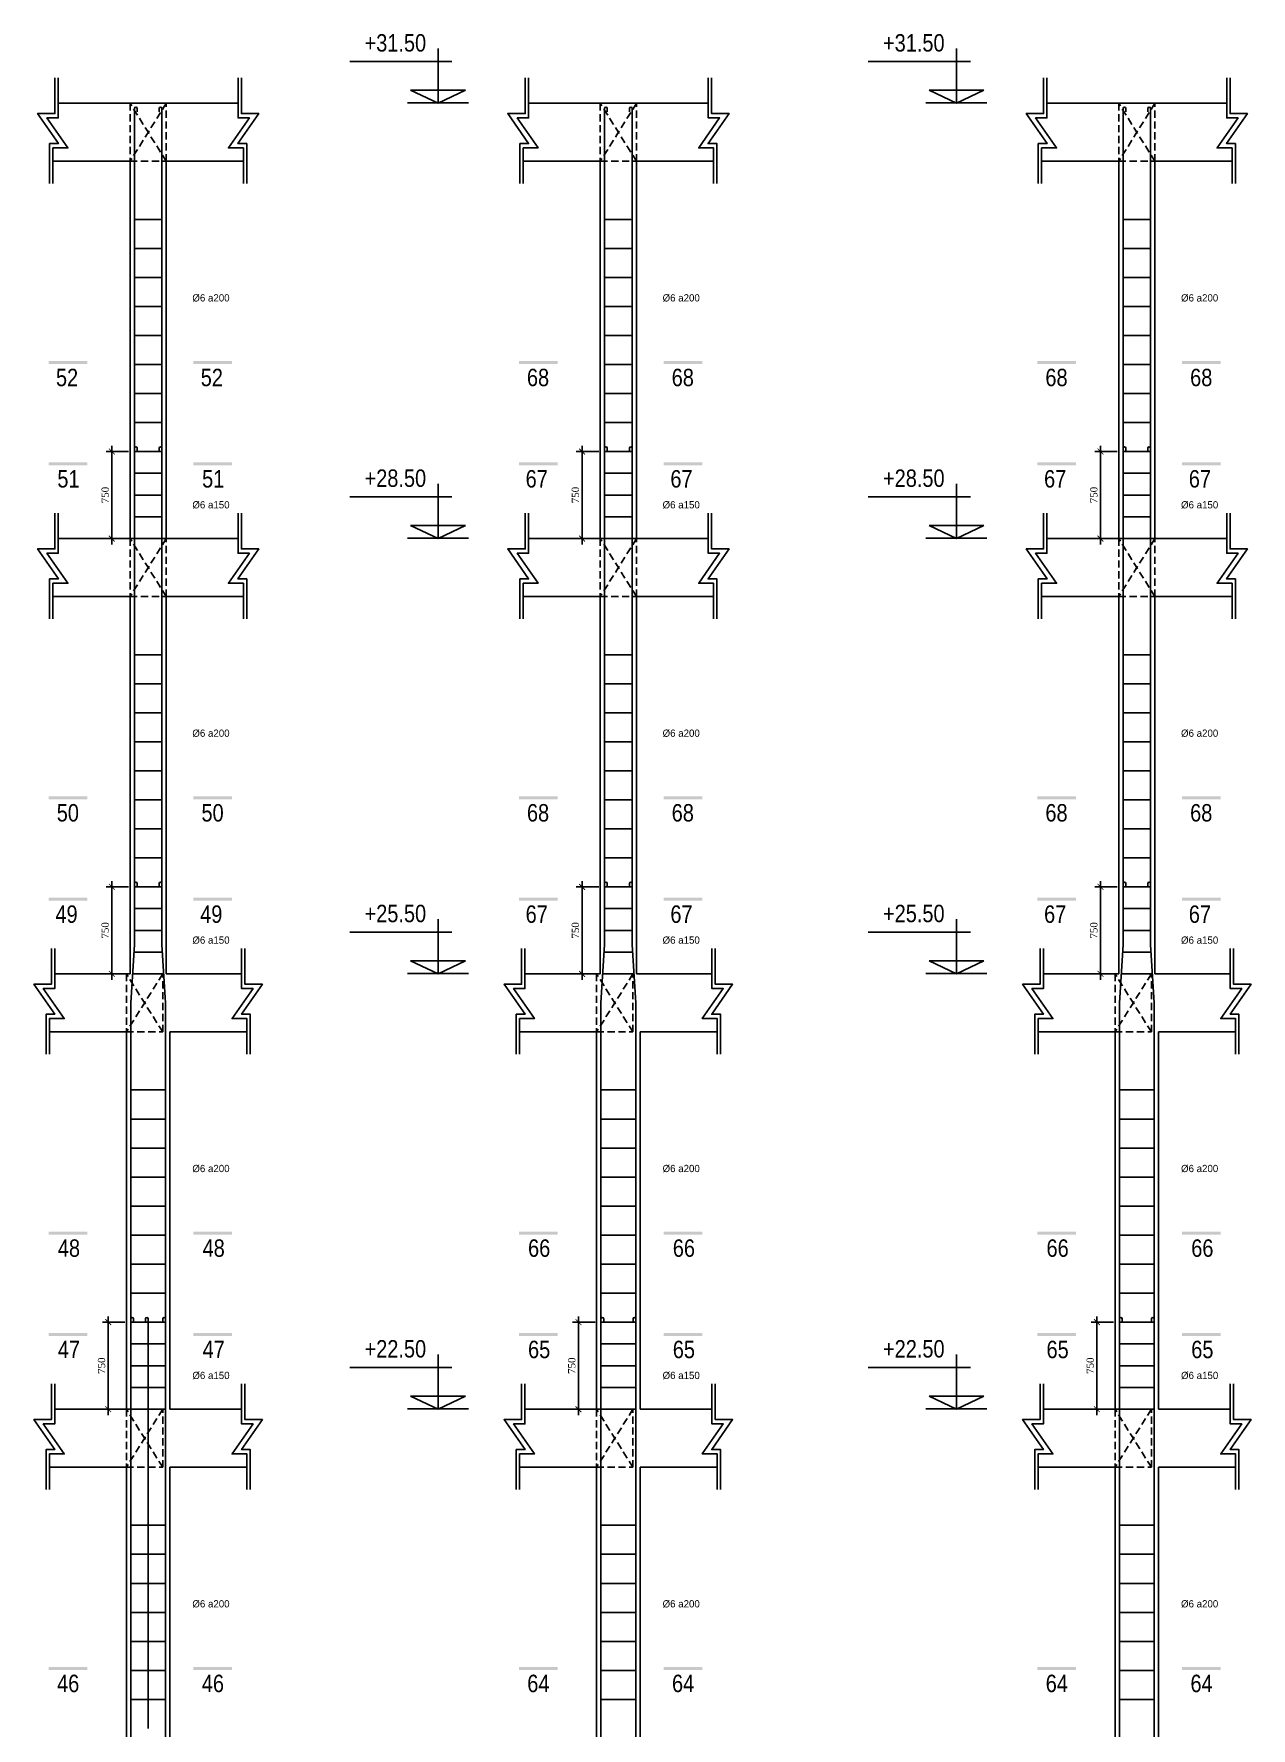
# Model space of a CAD drawing. Extents: x 394 to 12570, y -4198 to 1567.
# Drawn here: x 5427 to 5847, y 984 to 1567 of the extents above; entities that cross this region are included whole.
import ezdxf

# ---------------------------------------------------------------- set-up
doc = ezdxf.new("R2010")
doc.units = 0
doc.header["$MEASUREMENT"] = 0
doc.linetypes.add('CENTER2', pattern=[1.125, 0.75, -0.125, 0.125, -0.125])
doc.linetypes.add('HIDDEN', pattern=[0.375, 0.25, -0.125])
doc.layers.get('0').update_dxf_attribs({"linetype": 'CONTINUOUS'})
doc.layers.get('DEFPOINTS').update_dxf_attribs({"linetype": 'CONTINUOUS'})
for name, color, linetype in [('DAI', 3, 'CONTINUOUS'), ('DUT', 9, 'CENTER2'), ('TEXT', 7, 'CONTINUOUS'), ('THEP', 6, 'CONTINUOUS'), ('TUONG', 7, 'CONTINUOUS')]:
    doc.layers.add(name, color=color, linetype=linetype)
doc.styles.add('DIM-NEW', font='')
doc.styles.add('style1', font='')
doc.styles.add('T2', font='')
doc.styles.get('DIM-NEW').set_extended_font_data('VNI-Helve-Condense')
doc.styles.get('style1').set_extended_font_data('VNI-Goudy')
doc.styles.get('T2').set_extended_font_data('VNI-Times')
doc.dimstyles.new('TL25', dxfattribs={"dimtxt": 2.5, "dimasz": 2, "dimexe": 2, "dimexo": 2, "dimgap": 1, "dimtad": 1, "dimdec": 0, "dimlfac": 25, "dimzin": 0, "dimdsep": 46, "dimtxsty": 'T2', "dimblk": 'ARCHTICK', "dimcen": 2.5, "dimdle": 2, "dimclrd": 1, "dimclre": 1, "dimclrt": 2, "dimadec": 0, "dimazin": 0, "dimtfac": 1, "dimtdec": 0, "dimtix": 1, "dimtofl": 0, "dimtmove": 0, "dimatfit": 0, "dimldrblk": 'ARCHTICK', "dimfxl": 1, "dimtolj": 1, "dimtzin": 0, "dimlwd": -1, "dimlwe": -1, "dimarcsym": 0})

# ---------------------------------------------------------------- blocks, each defined once
blk = doc.blocks.new('_ARCHTICK')
at = {"color": 0, "linetype": 'ByBlock', "const_width": 0.15}
blk.add_lwpolyline([(-0.5, -0.5), (0.5, 0.5)], dxfattribs=at)
blk = doc.blocks.new('*D48')
at = {"layer": 'DEFPOINTS', "color": 0, "transparency": 16777216}
for p in [(5452.73, 1123.54), (5460.49, 1123.54), (5458.99, 1093.54)]:
    blk.add_point(p, dxfattribs=at)
at = {"layer": 'TUONG', "color": 1, "transparency": 16777216}
for p, q in [((5458.49, 1123.54), (5450.73, 1123.54)), ((5452.73, 1091.54), (5452.73, 1125.54)), ((5456.99, 1093.54), (5450.73, 1093.54))]:
    blk.add_line(p, q, dxfattribs=at)
at = {"layer": 'TUONG', "color": 1, "transparency": 16777216, "xscale": 2, "yscale": 2, "zscale": 2}
for p, rotation in [((5452.73, 1123.54), 90), ((5452.73, 1093.54), 270)]:
    blk.add_blockref('_ARCHTICK', p, dxfattribs=dict(at, rotation=rotation))
at = {"layer": 'TUONG', "color": 2, "transparency": 16777216, "insert": (5450.43, 1108.54), "char_height": 2.5, "attachment_point": 5, "rotation": 90, "style": 'T2'}
blk.add_mtext('\\A1;750', dxfattribs=at)
blk = doc.blocks.new('*D47')
at = {"layer": 'DEFPOINTS', "color": 0, "transparency": 16777216}
for p in [(5453.98, 1273.54), (5461.74, 1273.54), (5460.24, 1243.54)]:
    blk.add_point(p, dxfattribs=at)
at = {"layer": 'TUONG', "color": 1, "transparency": 16777216}
for p, q in [((5459.74, 1273.54), (5451.98, 1273.54)), ((5453.98, 1241.54), (5453.98, 1275.54)), ((5458.24, 1243.54), (5451.98, 1243.54))]:
    blk.add_line(p, q, dxfattribs=at)
at = {"layer": 'TUONG', "color": 1, "transparency": 16777216, "xscale": 2, "yscale": 2, "zscale": 2}
for p, rotation in [((5453.98, 1273.54), 90), ((5453.98, 1243.54), 270)]:
    blk.add_blockref('_ARCHTICK', p, dxfattribs=dict(at, rotation=rotation))
at = {"layer": 'TUONG', "color": 2, "transparency": 16777216, "insert": (5451.68, 1258.54), "char_height": 2.5, "attachment_point": 5, "rotation": 90, "style": 'T2'}
blk.add_mtext('\\A1;750', dxfattribs=at)
blk = doc.blocks.new('*D46')
at = {"layer": 'DEFPOINTS', "color": 0, "transparency": 16777216}
for p in [(5453.98, 1423.54), (5461.74, 1423.54), (5460.24, 1393.54)]:
    blk.add_point(p, dxfattribs=at)
at = {"layer": 'TUONG', "color": 1, "transparency": 16777216}
for p, q in [((5453.98, 1391.54), (5453.98, 1425.54)), ((5459.74, 1423.54), (5451.98, 1423.54)), ((5458.24, 1393.54), (5451.98, 1393.54))]:
    blk.add_line(p, q, dxfattribs=at)
at = {"layer": 'TUONG', "color": 1, "transparency": 16777216, "xscale": 2, "yscale": 2, "zscale": 2}
for p, rotation in [((5453.98, 1423.54), 90), ((5453.98, 1393.54), 270)]:
    blk.add_blockref('_ARCHTICK', p, dxfattribs=dict(at, rotation=rotation))
at = {"layer": 'TUONG', "color": 2, "transparency": 16777216, "insert": (5451.68, 1408.54), "char_height": 2.5, "attachment_point": 5, "rotation": 90, "style": 'T2'}
blk.add_mtext('\\A1;750', dxfattribs=at)
blk = doc.blocks.new('*D65')
at = {"layer": 'DEFPOINTS', "color": 0, "transparency": 16777216}
for p in [(5616, 1423.54), (5623.76, 1423.54), (5622.26, 1393.54)]:
    blk.add_point(p, dxfattribs=at)
at = {"layer": 'TUONG', "color": 1, "transparency": 16777216}
for p, q in [((5616, 1391.54), (5616, 1425.54)), ((5621.76, 1423.54), (5614, 1423.54)), ((5620.26, 1393.54), (5614, 1393.54))]:
    blk.add_line(p, q, dxfattribs=at)
at = {"layer": 'TUONG', "color": 1, "transparency": 16777216, "xscale": 2, "yscale": 2, "zscale": 2}
for p, rotation in [((5616, 1423.54), 90), ((5616, 1393.54), 270)]:
    blk.add_blockref('_ARCHTICK', p, dxfattribs=dict(at, rotation=rotation))
at = {"layer": 'TUONG', "color": 2, "transparency": 16777216, "insert": (5613.7, 1408.54), "char_height": 2.5, "attachment_point": 5, "rotation": 90, "style": 'T2'}
blk.add_mtext('\\A1;750', dxfattribs=at)
blk = doc.blocks.new('*D64')
at = {"layer": 'DEFPOINTS', "color": 0, "transparency": 16777216}
for p in [(5616, 1273.54), (5623.76, 1273.54), (5622.26, 1243.54)]:
    blk.add_point(p, dxfattribs=at)
at = {"layer": 'TUONG', "color": 1, "transparency": 16777216}
for p, q in [((5621.76, 1273.54), (5614, 1273.54)), ((5616, 1241.54), (5616, 1275.54)), ((5620.26, 1243.54), (5614, 1243.54))]:
    blk.add_line(p, q, dxfattribs=at)
at = {"layer": 'TUONG', "color": 1, "transparency": 16777216, "xscale": 2, "yscale": 2, "zscale": 2}
for p, rotation in [((5616, 1273.54), 90), ((5616, 1243.54), 270)]:
    blk.add_blockref('_ARCHTICK', p, dxfattribs=dict(at, rotation=rotation))
at = {"layer": 'TUONG', "color": 2, "transparency": 16777216, "insert": (5613.7, 1258.54), "char_height": 2.5, "attachment_point": 5, "rotation": 90, "style": 'T2'}
blk.add_mtext('\\A1;750', dxfattribs=at)
blk = doc.blocks.new('*D63')
at = {"layer": 'DEFPOINTS', "color": 0, "transparency": 16777216}
for p in [(5614.75, 1123.54), (5622.51, 1123.54), (5621.01, 1093.54)]:
    blk.add_point(p, dxfattribs=at)
at = {"layer": 'TUONG', "color": 1, "transparency": 16777216}
for p, q in [((5620.51, 1123.54), (5612.75, 1123.54)), ((5614.75, 1091.54), (5614.75, 1125.54)), ((5619.01, 1093.54), (5612.75, 1093.54))]:
    blk.add_line(p, q, dxfattribs=at)
at = {"layer": 'TUONG', "color": 1, "transparency": 16777216, "xscale": 2, "yscale": 2, "zscale": 2}
for p, rotation in [((5614.75, 1123.54), 90), ((5614.75, 1093.54), 270)]:
    blk.add_blockref('_ARCHTICK', p, dxfattribs=dict(at, rotation=rotation))
at = {"layer": 'TUONG', "color": 2, "transparency": 16777216, "insert": (5612.45, 1108.54), "char_height": 2.5, "attachment_point": 5, "rotation": 90, "style": 'T2'}
blk.add_mtext('\\A1;750', dxfattribs=at)
blk = doc.blocks.new('*D68')
at = {"layer": 'DEFPOINTS', "color": 0, "transparency": 16777216}
for p in [(5793.39, 1123.54), (5801.15, 1123.54), (5799.65, 1093.54)]:
    blk.add_point(p, dxfattribs=at)
at = {"layer": 'TUONG', "color": 1, "transparency": 16777216}
for p, q in [((5799.15, 1123.54), (5791.39, 1123.54)), ((5793.39, 1091.54), (5793.39, 1125.54)), ((5797.65, 1093.54), (5791.39, 1093.54))]:
    blk.add_line(p, q, dxfattribs=at)
at = {"layer": 'TUONG', "color": 1, "transparency": 16777216, "xscale": 2, "yscale": 2, "zscale": 2}
for p, rotation in [((5793.39, 1123.54), 90), ((5793.39, 1093.54), 270)]:
    blk.add_blockref('_ARCHTICK', p, dxfattribs=dict(at, rotation=rotation))
at = {"layer": 'TUONG', "color": 2, "transparency": 16777216, "insert": (5791.09, 1108.54), "char_height": 2.5, "attachment_point": 5, "rotation": 90, "style": 'T2'}
blk.add_mtext('\\A1;750', dxfattribs=at)
blk = doc.blocks.new('*D67')
at = {"layer": 'DEFPOINTS', "color": 0, "transparency": 16777216}
for p in [(5794.64, 1273.54), (5802.4, 1273.54), (5800.9, 1243.54)]:
    blk.add_point(p, dxfattribs=at)
at = {"layer": 'TUONG', "color": 1, "transparency": 16777216}
for p, q in [((5800.4, 1273.54), (5792.64, 1273.54)), ((5794.64, 1241.54), (5794.64, 1275.54)), ((5798.9, 1243.54), (5792.64, 1243.54))]:
    blk.add_line(p, q, dxfattribs=at)
at = {"layer": 'TUONG', "color": 1, "transparency": 16777216, "xscale": 2, "yscale": 2, "zscale": 2}
for p, rotation in [((5794.64, 1273.54), 90), ((5794.64, 1243.54), 270)]:
    blk.add_blockref('_ARCHTICK', p, dxfattribs=dict(at, rotation=rotation))
at = {"layer": 'TUONG', "color": 2, "transparency": 16777216, "insert": (5792.34, 1258.54), "char_height": 2.5, "attachment_point": 5, "rotation": 90, "style": 'T2'}
blk.add_mtext('\\A1;750', dxfattribs=at)
blk = doc.blocks.new('*D66')
at = {"layer": 'DEFPOINTS', "color": 0, "transparency": 16777216}
for p in [(5794.64, 1423.54), (5802.4, 1423.54), (5800.9, 1393.54)]:
    blk.add_point(p, dxfattribs=at)
at = {"layer": 'TUONG', "color": 1, "transparency": 16777216}
for p, q in [((5794.64, 1391.54), (5794.64, 1425.54)), ((5800.4, 1423.54), (5792.64, 1423.54)), ((5798.9, 1393.54), (5792.64, 1393.54))]:
    blk.add_line(p, q, dxfattribs=at)
at = {"layer": 'TUONG', "color": 1, "transparency": 16777216, "xscale": 2, "yscale": 2, "zscale": 2}
for p, rotation in [((5794.64, 1423.54), 90), ((5794.64, 1393.54), 270)]:
    blk.add_blockref('_ARCHTICK', p, dxfattribs=dict(at, rotation=rotation))
at = {"layer": 'TUONG', "color": 2, "transparency": 16777216, "insert": (5792.34, 1408.54), "char_height": 2.5, "attachment_point": 5, "rotation": 90, "style": 'T2'}
blk.add_mtext('\\A1;750', dxfattribs=at)

msp = doc.modelspace()

# ---------------------------------------------------------------- linework, layer by layer
at = {"layer": 'DAI'}
for p, q in [((5471.241, 1503.542), (5461.741, 1503.542)), ((5633.259, 1503.542), (5623.759, 1503.542)), ((5811.898, 1503.542), (5802.398, 1503.542)), ((5471.241, 1493.542), (5461.741, 1493.542)), ((5633.259, 1493.542), (5623.759, 1493.542)), ((5811.898, 1493.542), (5802.398, 1493.542)), ((5471.241, 1483.542), (5461.741, 1483.542)), ((5633.259, 1483.542), (5623.759, 1483.542)), ((5811.898, 1483.542), (5802.398, 1483.542)), ((5471.241, 1473.542), (5461.741, 1473.542)), ((5633.259, 1473.542), (5623.759, 1473.542)), ((5811.898, 1473.542), (5802.398, 1473.542)), ((5471.241, 1463.542), (5461.741, 1463.542)), ((5633.259, 1463.542), (5623.759, 1463.542)), ((5811.898, 1463.542), (5802.398, 1463.542)), ((5471.241, 1453.542), (5461.741, 1453.542)), ((5633.259, 1453.542), (5623.759, 1453.542)), ((5811.898, 1453.542), (5802.398, 1453.542)), ((5471.241, 1443.542), (5461.741, 1443.542)), ((5633.259, 1443.542), (5623.759, 1443.542)), ((5811.898, 1443.542), (5802.398, 1443.542)), ((5471.241, 1433.542), (5461.741, 1433.542)), ((5633.259, 1433.542), (5623.759, 1433.542)), ((5811.898, 1433.542), (5802.398, 1433.542)), ((5471.241, 1423.542), (5461.741, 1423.542)), ((5633.259, 1423.542), (5623.759, 1423.542)), ((5811.898, 1423.542), (5802.398, 1423.542)), ((5471.241, 1416.042), (5461.741, 1416.042)), ((5633.259, 1416.042), (5623.759, 1416.042)), ((5811.898, 1416.042), (5802.398, 1416.042)), ((5471.241, 1408.542), (5461.741, 1408.542)), ((5633.259, 1408.542), (5623.759, 1408.542)), ((5811.898, 1408.542), (5802.398, 1408.542)), ((5471.241, 1401.042), (5461.741, 1401.042)), ((5633.259, 1401.042), (5623.759, 1401.042)), ((5811.898, 1401.042), (5802.398, 1401.042)), ((5471.241, 1393.542), (5461.741, 1393.542)), ((5633.259, 1393.542), (5623.759, 1393.542)), ((5811.898, 1393.542), (5802.398, 1393.542)), ((5471.241, 1353.542), (5461.741, 1353.542)), ((5633.259, 1353.542), (5623.759, 1353.542)), ((5811.898, 1353.542), (5802.398, 1353.542)), ((5471.241, 1343.542), (5461.741, 1343.542)), ((5633.259, 1343.542), (5623.759, 1343.542)), ((5811.898, 1343.542), (5802.398, 1343.542)), ((5471.241, 1333.542), (5461.741, 1333.542)), ((5633.259, 1333.542), (5623.759, 1333.542)), ((5811.898, 1333.542), (5802.398, 1333.542)), ((5471.241, 1323.542), (5461.741, 1323.542)), ((5633.259, 1323.542), (5623.759, 1323.542)), ((5811.898, 1323.542), (5802.398, 1323.542)), ((5471.241, 1313.542), (5461.741, 1313.542)), ((5633.259, 1313.542), (5623.759, 1313.542)), ((5811.898, 1313.542), (5802.398, 1313.542)), ((5471.241, 1303.542), (5461.741, 1303.542)), ((5633.259, 1303.542), (5623.759, 1303.542)), ((5811.898, 1303.542), (5802.398, 1303.542)), ((5471.241, 1293.542), (5461.741, 1293.542)), ((5633.259, 1293.542), (5623.759, 1293.542)), ((5811.898, 1293.542), (5802.398, 1293.542)), ((5471.241, 1283.542), (5461.741, 1283.542)), ((5633.259, 1283.542), (5623.759, 1283.542)), ((5811.898, 1283.542), (5802.398, 1283.542)), ((5471.241, 1273.542), (5461.741, 1273.542)), ((5633.259, 1273.542), (5623.759, 1273.542)), ((5811.898, 1273.542), (5802.398, 1273.542)), ((5471.241, 1266.042), (5461.741, 1266.042)), ((5633.259, 1266.042), (5623.759, 1266.042)), ((5811.898, 1266.042), (5802.398, 1266.042)), ((5471.241, 1258.542), (5461.741, 1258.542)), ((5633.259, 1258.542), (5623.759, 1258.542)), ((5811.898, 1258.542), (5802.398, 1258.542)), ((5471.397, 1251.042), (5461.585, 1251.042)), ((5633.416, 1251.042), (5623.603, 1251.042)), ((5812.054, 1251.042), (5802.242, 1251.042)), ((5471.866, 1243.542), (5461.116, 1243.542)), ((5633.884, 1243.542), (5623.134, 1243.542)), ((5812.523, 1243.542), (5801.773, 1243.542)), ((5472.491, 1203.542), (5460.491, 1203.542)), ((5634.509, 1203.542), (5622.509, 1203.542)), ((5813.148, 1203.542), (5801.148, 1203.542)), ((5472.491, 1193.542), (5460.491, 1193.542)), ((5634.509, 1193.542), (5622.509, 1193.542)), ((5813.148, 1193.542), (5801.148, 1193.542)), ((5472.491, 1183.542), (5460.491, 1183.542)), ((5634.509, 1183.542), (5622.509, 1183.542)), ((5813.148, 1183.542), (5801.148, 1183.542)), ((5472.491, 1173.542), (5460.491, 1173.542)), ((5634.509, 1173.542), (5622.509, 1173.542)), ((5813.148, 1173.542), (5801.148, 1173.542)), ((5472.491, 1163.542), (5460.491, 1163.542)), ((5634.509, 1163.542), (5622.509, 1163.542)), ((5813.148, 1163.542), (5801.148, 1163.542)), ((5472.491, 1153.542), (5460.491, 1153.542)), ((5634.509, 1153.542), (5622.509, 1153.542)), ((5813.148, 1153.542), (5801.148, 1153.542)), ((5472.491, 1143.542), (5460.491, 1143.542)), ((5634.509, 1143.542), (5622.509, 1143.542)), ((5813.148, 1143.542), (5801.148, 1143.542)), ((5472.491, 1133.542), (5460.491, 1133.542)), ((5634.509, 1133.542), (5622.509, 1133.542)), ((5813.148, 1133.542), (5801.148, 1133.542)), ((5472.491, 1123.542), (5460.491, 1123.542)), ((5634.509, 1123.542), (5622.509, 1123.542)), ((5813.148, 1123.542), (5801.148, 1123.542)), ((5472.491, 1116.042), (5460.491, 1116.042)), ((5634.509, 1116.042), (5622.509, 1116.042)), ((5813.148, 1116.042), (5801.148, 1116.042)), ((5472.491, 1108.542), (5460.491, 1108.542)), ((5634.509, 1108.542), (5622.509, 1108.542)), ((5813.148, 1108.542), (5801.148, 1108.542)), ((5472.491, 1101.042), (5460.491, 1101.042)), ((5634.509, 1101.042), (5622.509, 1101.042)), ((5813.148, 1101.042), (5801.148, 1101.042)), ((5472.491, 1093.542), (5460.491, 1093.542)), ((5634.509, 1093.542), (5622.509, 1093.542)), ((5813.148, 1093.542), (5801.148, 1093.542)), ((5472.491, 1053.542), (5460.491, 1053.542)), ((5634.509, 1053.542), (5622.509, 1053.542)), ((5813.148, 1053.542), (5801.148, 1053.542)), ((5472.491, 1043.542), (5460.491, 1043.542)), ((5634.509, 1043.542), (5622.509, 1043.542)), ((5813.148, 1043.542), (5801.148, 1043.542)), ((5472.491, 1033.542), (5460.491, 1033.542)), ((5634.509, 1033.542), (5622.509, 1033.542)), ((5813.148, 1033.542), (5801.148, 1033.542)), ((5472.491, 1023.542), (5460.491, 1023.542)), ((5634.509, 1023.542), (5622.509, 1023.542)), ((5813.148, 1023.542), (5801.148, 1023.542)), ((5472.491, 1013.542), (5460.491, 1013.542)), ((5634.509, 1013.542), (5622.509, 1013.542)), ((5813.148, 1013.542), (5801.148, 1013.542)), ((5472.491, 1003.542), (5460.491, 1003.542)), ((5634.509, 1003.542), (5622.509, 1003.542)), ((5813.148, 1003.542), (5801.148, 1003.542)), ((5472.491, 993.542), (5460.491, 993.542)), ((5634.509, 993.542), (5622.509, 993.542)), ((5813.148, 993.542), (5801.148, 993.542))]:
    msp.add_line(p, q, dxfattribs=at)
at = {"layer": 'DUT', "linetype": 'HIDDEN', "ltscale": 10}
for p, q in [((5472.741, 1543.542), (5460.241, 1523.542)), ((5472.741, 1523.542), (5460.241, 1543.542)), ((5634.759, 1523.542), (5622.259, 1543.542)), ((5634.759, 1543.542), (5622.259, 1523.542)), ((5813.398, 1543.542), (5800.898, 1523.542)), ((5813.398, 1523.542), (5800.898, 1543.542)), ((5472.741, 1393.542), (5460.241, 1373.542)), ((5472.741, 1373.542), (5460.241, 1393.542)), ((5634.759, 1373.542), (5622.259, 1393.542)), ((5634.759, 1393.542), (5622.259, 1373.542)), ((5813.398, 1393.542), (5800.898, 1373.542)), ((5813.398, 1373.542), (5800.898, 1393.542)), ((5471.491, 1243.542), (5458.991, 1223.542)), ((5471.491, 1223.542), (5458.991, 1243.542)), ((5633.509, 1223.542), (5621.009, 1243.542)), ((5633.509, 1243.542), (5621.009, 1223.542)), ((5812.148, 1243.542), (5799.648, 1223.542)), ((5812.148, 1223.542), (5799.648, 1243.542)), ((5471.491, 1093.542), (5458.991, 1073.542)), ((5471.491, 1073.542), (5458.991, 1093.542)), ((5633.509, 1073.542), (5621.009, 1093.542)), ((5633.509, 1093.542), (5621.009, 1073.542)), ((5812.148, 1093.542), (5799.648, 1073.542)), ((5812.148, 1073.542), (5799.648, 1093.542))]:
    msp.add_line(p, q, dxfattribs=at)
for points in [[(5460.241, 1523.542), (5472.741, 1523.542), (5472.741, 1543.542), (5460.241, 1543.542)], [(5622.259, 1523.542), (5634.759, 1523.542), (5634.759, 1543.542), (5622.259, 1543.542)], [(5800.898, 1523.542), (5813.398, 1523.542), (5813.398, 1543.542), (5800.898, 1543.542)], [(5460.241, 1373.542), (5472.741, 1373.542), (5472.741, 1393.542), (5460.241, 1393.542)], [(5622.259, 1373.542), (5634.759, 1373.542), (5634.759, 1393.542), (5622.259, 1393.542)], [(5800.898, 1373.542), (5813.398, 1373.542), (5813.398, 1393.542), (5800.898, 1393.542)], [(5458.991, 1223.542), (5471.491, 1223.542), (5471.491, 1243.542), (5458.991, 1243.542)], [(5621.009, 1223.542), (5633.509, 1223.542), (5633.509, 1243.542), (5621.009, 1243.542)], [(5799.648, 1223.542), (5812.148, 1223.542), (5812.148, 1243.542), (5799.648, 1243.542)], [(5458.991, 1073.542), (5471.491, 1073.542), (5471.491, 1093.542), (5458.991, 1093.542)], [(5621.009, 1073.542), (5633.509, 1073.542), (5633.509, 1093.542), (5621.009, 1093.542)], [(5799.648, 1073.542), (5812.148, 1073.542), (5812.148, 1093.542), (5799.648, 1093.542)]]:
    msp.add_lwpolyline(points, close=True, dxfattribs=at)
at = {"layer": 'TEXT', "ltscale": 10}
for points in [[(5445.527, 1453.698), (5445.527, 1454.748), (5432.222, 1453.698), (5432.222, 1454.748)], [(5495.401, 1453.698), (5495.401, 1454.748), (5482.096, 1453.698), (5482.096, 1454.748)], [(5607.545, 1453.698), (5607.545, 1454.748), (5594.241, 1453.698), (5594.241, 1454.748)], [(5657.419, 1453.698), (5657.419, 1454.748), (5644.114, 1453.698), (5644.114, 1454.748)], [(5786.184, 1453.698), (5786.184, 1454.748), (5772.879, 1453.698), (5772.879, 1454.748)], [(5836.058, 1453.698), (5836.058, 1454.748), (5822.753, 1453.698), (5822.753, 1454.748)], [(5445.527, 1418.776), (5445.527, 1419.826), (5432.222, 1418.776), (5432.222, 1419.826)], [(5495.401, 1418.776), (5495.401, 1419.826), (5482.096, 1418.776), (5482.096, 1419.826)], [(5607.545, 1418.776), (5607.545, 1419.826), (5594.241, 1418.776), (5594.241, 1419.826)], [(5657.419, 1418.776), (5657.419, 1419.826), (5644.114, 1418.776), (5644.114, 1419.826)], [(5786.184, 1418.776), (5786.184, 1419.826), (5772.879, 1418.776), (5772.879, 1419.826)], [(5836.058, 1418.776), (5836.058, 1419.826), (5822.753, 1418.776), (5822.753, 1419.826)], [(5445.527, 1303.698), (5445.527, 1304.748), (5432.222, 1303.698), (5432.222, 1304.748)], [(5495.401, 1303.698), (5495.401, 1304.748), (5482.096, 1303.698), (5482.096, 1304.748)], [(5607.545, 1303.698), (5607.545, 1304.748), (5594.241, 1303.698), (5594.241, 1304.748)], [(5657.419, 1303.698), (5657.419, 1304.748), (5644.114, 1303.698), (5644.114, 1304.748)], [(5786.184, 1303.698), (5786.184, 1304.748), (5772.879, 1303.698), (5772.879, 1304.748)], [(5836.058, 1303.698), (5836.058, 1304.748), (5822.753, 1303.698), (5822.753, 1304.748)], [(5445.527, 1268.776), (5445.527, 1269.826), (5432.222, 1268.776), (5432.222, 1269.826)], [(5495.401, 1268.776), (5495.401, 1269.826), (5482.096, 1268.776), (5482.096, 1269.826)], [(5607.545, 1268.776), (5607.545, 1269.826), (5594.241, 1268.776), (5594.241, 1269.826)], [(5657.419, 1268.776), (5657.419, 1269.826), (5644.114, 1268.776), (5644.114, 1269.826)], [(5786.184, 1268.776), (5786.184, 1269.826), (5772.879, 1268.776), (5772.879, 1269.826)], [(5836.058, 1268.776), (5836.058, 1269.826), (5822.753, 1268.776), (5822.753, 1269.826)], [(5445.527, 1153.698), (5445.527, 1154.748), (5432.222, 1153.698), (5432.222, 1154.748)], [(5495.401, 1153.698), (5495.401, 1154.748), (5482.096, 1153.698), (5482.096, 1154.748)], [(5607.545, 1153.698), (5607.545, 1154.748), (5594.241, 1153.698), (5594.241, 1154.748)], [(5657.419, 1153.698), (5657.419, 1154.748), (5644.114, 1153.698), (5644.114, 1154.748)], [(5786.184, 1153.698), (5786.184, 1154.748), (5772.879, 1153.698), (5772.879, 1154.748)], [(5836.058, 1153.698), (5836.058, 1154.748), (5822.753, 1153.698), (5822.753, 1154.748)], [(5445.527, 1118.776), (5445.527, 1119.826), (5432.222, 1118.776), (5432.222, 1119.826)], [(5495.401, 1118.776), (5495.401, 1119.826), (5482.096, 1118.776), (5482.096, 1119.826)], [(5607.545, 1118.776), (5607.545, 1119.826), (5594.241, 1118.776), (5594.241, 1119.826)], [(5657.419, 1118.776), (5657.419, 1119.826), (5644.114, 1118.776), (5644.114, 1119.826)], [(5786.184, 1118.776), (5786.184, 1119.826), (5772.879, 1118.776), (5772.879, 1119.826)], [(5836.058, 1118.776), (5836.058, 1119.826), (5822.753, 1118.776), (5822.753, 1119.826)], [(5445.527, 1003.698), (5445.527, 1004.748), (5432.222, 1003.698), (5432.222, 1004.748)], [(5495.401, 1003.698), (5495.401, 1004.748), (5482.096, 1003.698), (5482.096, 1004.748)], [(5607.545, 1003.698), (5607.545, 1004.748), (5594.241, 1003.698), (5594.241, 1004.748)], [(5657.419, 1003.698), (5657.419, 1004.748), (5644.114, 1003.698), (5644.114, 1004.748)], [(5786.184, 1003.698), (5786.184, 1004.748), (5772.879, 1003.698), (5772.879, 1004.748)], [(5836.058, 1003.698), (5836.058, 1004.748), (5822.753, 1003.698), (5822.753, 1004.748)]]:
    msp.add_trace(points, dxfattribs=at)
at = {"layer": 'THEP', "ltscale": 10}
for p, q in [((5460.491, 1233.542), (5461.741, 1253.542)), ((5472.491, 1233.542), (5471.241, 1253.542)), ((5622.509, 1233.542), (5623.759, 1253.542)), ((5634.509, 1233.542), (5633.259, 1253.542)), ((5801.148, 1233.542), (5802.398, 1253.542)), ((5813.148, 1233.542), (5811.898, 1253.542)), ((5466.491, 983.542), (5466.491, 1123.542))]:
    msp.add_line(p, q, dxfattribs=at)
for points in [[(5462.679, 1540.616), (5462.679, 1541.743, 1), (5461.741, 1541.743), (5461.741, 1540.626)], [(5470.304, 1540.616), (5470.304, 1541.743, -1), (5471.241, 1541.743), (5471.241, 1540.626)], [(5624.697, 1540.616), (5624.697, 1541.743, 1), (5623.759, 1541.743), (5623.759, 1540.626)], [(5632.322, 1540.616), (5632.322, 1541.743, -1), (5633.259, 1541.743), (5633.259, 1540.626)], [(5803.336, 1540.616), (5803.336, 1541.743, 1), (5802.398, 1541.743), (5802.398, 1540.626)], [(5810.961, 1540.616), (5810.961, 1541.743, -1), (5811.898, 1541.743), (5811.898, 1540.626)], [(5462.679, 1423.532), (5462.679, 1424.659, 1), (5461.741, 1424.659), (5461.741, 1423.542)], [(5470.304, 1423.532), (5470.304, 1424.659, -1), (5471.241, 1424.659), (5471.241, 1423.542)], [(5624.697, 1423.532), (5624.697, 1424.659, 1), (5623.759, 1424.659), (5623.759, 1423.542)], [(5632.322, 1423.532), (5632.322, 1424.659, -1), (5633.259, 1424.659), (5633.259, 1423.542)], [(5803.336, 1423.532), (5803.336, 1424.659, 1), (5802.398, 1424.659), (5802.398, 1423.542)], [(5810.961, 1423.532), (5810.961, 1424.659, -1), (5811.898, 1424.659), (5811.898, 1423.542)], [(5462.679, 1273.532), (5462.679, 1274.659, 1), (5461.741, 1274.659), (5461.741, 1273.542)], [(5470.304, 1273.532), (5470.304, 1274.659, -1), (5471.241, 1274.659), (5471.241, 1273.542)], [(5624.697, 1273.532), (5624.697, 1274.659, 1), (5623.759, 1274.659), (5623.759, 1273.542)], [(5632.322, 1273.532), (5632.322, 1274.659, -1), (5633.259, 1274.659), (5633.259, 1273.542)], [(5803.336, 1273.532), (5803.336, 1274.659, 1), (5802.398, 1274.659), (5802.398, 1273.542)], [(5810.961, 1273.532), (5810.961, 1274.659, -1), (5811.898, 1274.659), (5811.898, 1273.542)], [(5461.429, 1123.532), (5461.429, 1124.659, 1), (5460.491, 1124.659), (5460.491, 1123.542)], [(5465.554, 1123.532), (5465.554, 1124.659, -1), (5466.491, 1124.659), (5466.491, 1123.542)], [(5471.554, 1123.532), (5471.554, 1124.659, -1), (5472.491, 1124.659), (5472.491, 1123.542)], [(5623.447, 1123.532), (5623.447, 1124.659, 1), (5622.509, 1124.659), (5622.509, 1123.542)], [(5633.572, 1123.532), (5633.572, 1124.659, -1), (5634.509, 1124.659), (5634.509, 1123.542)], [(5802.086, 1123.532), (5802.086, 1124.659, 1), (5801.148, 1124.659), (5801.148, 1123.542)], [(5812.211, 1123.532), (5812.211, 1124.659, -1), (5813.148, 1124.659), (5813.148, 1123.542)]]:
    msp.add_lwpolyline(points, format="xyb", dxfattribs=at)
for points in [[(5461.741, 1253.542), (5461.741, 1541.743)], [(5471.241, 1253.542), (5471.241, 1541.743)], [(5623.759, 1253.542), (5623.759, 1541.743)], [(5633.259, 1253.542), (5633.259, 1541.743)], [(5802.398, 1253.542), (5802.398, 1541.743)], [(5811.898, 1253.542), (5811.898, 1541.743)], [(5460.491, 953.542), (5460.491, 1233.542)], [(5472.491, 953.542), (5472.491, 1233.542)], [(5622.509, 953.542), (5622.509, 1233.542)], [(5634.509, 953.542), (5634.509, 1233.542)], [(5801.148, 953.542), (5801.148, 1233.542)], [(5813.148, 953.542), (5813.148, 1233.542)]]:
    msp.add_lwpolyline(points, dxfattribs=at)
at = {"layer": 'TUONG'}
for p, q in [((5566.36, 1562.365), (5566.36, 1543.542)), ((5744.999, 1562.365), (5744.999, 1543.542)), ((5571.177, 1557.932), (5535.94, 1557.932)), ((5749.816, 1557.932), (5714.579, 1557.932)), ((5566.36, 1543.542), (5556.917, 1548.09)), ((5556.917, 1548.09), (5566.36, 1548.09)), ((5566.36, 1543.542), (5575.803, 1548.09)), ((5575.803, 1548.09), (5566.36, 1548.09)), ((5566.36, 1548.09), (5566.36, 1543.542)), ((5735.556, 1548.09), (5744.999, 1548.09)), ((5744.999, 1543.542), (5735.556, 1548.09)), ((5744.999, 1548.09), (5744.999, 1543.542)), ((5754.441, 1548.09), (5744.999, 1548.09)), ((5744.999, 1543.542), (5754.441, 1548.09)), ((5460.241, 1543.542), (5435.534, 1543.542)), ((5472.741, 1543.542), (5460.241, 1543.542)), ((5472.741, 1543.542), (5497.448, 1543.542)), ((5555.858, 1543.713), (5576.862, 1543.713)), ((5622.259, 1543.542), (5597.552, 1543.542)), ((5634.759, 1543.542), (5622.259, 1543.542)), ((5634.759, 1543.542), (5659.467, 1543.542)), ((5734.497, 1543.713), (5755.501, 1543.713)), ((5800.898, 1543.542), (5776.191, 1543.542)), ((5813.398, 1543.542), (5800.898, 1543.542)), ((5813.398, 1543.542), (5838.106, 1543.542)), ((5460.241, 1523.542), (5433.692, 1523.542)), ((5460.241, 1393.542), (5460.241, 1523.542)), ((5472.741, 1523.542), (5499.29, 1523.542)), ((5472.741, 1393.542), (5472.741, 1523.542)), ((5622.259, 1523.542), (5595.711, 1523.542)), ((5622.259, 1393.542), (5622.259, 1523.542)), ((5634.759, 1393.542), (5634.759, 1523.542)), ((5634.759, 1523.542), (5661.308, 1523.542)), ((5800.898, 1523.542), (5774.349, 1523.542)), ((5800.898, 1393.542), (5800.898, 1523.542)), ((5813.398, 1523.542), (5839.947, 1523.542)), ((5813.398, 1393.542), (5813.398, 1523.542)), ((5571.177, 1407.932), (5535.94, 1407.932)), ((5566.36, 1412.365), (5566.36, 1393.542)), ((5749.816, 1407.932), (5714.579, 1407.932)), ((5744.999, 1412.365), (5744.999, 1393.542)), ((5566.36, 1393.542), (5556.917, 1398.09)), ((5556.917, 1398.09), (5566.36, 1398.09)), ((5566.36, 1393.542), (5575.803, 1398.09)), ((5575.803, 1398.09), (5566.36, 1398.09)), ((5566.36, 1398.09), (5566.36, 1393.542)), ((5735.556, 1398.09), (5744.999, 1398.09)), ((5744.999, 1393.542), (5735.556, 1398.09)), ((5744.999, 1398.09), (5744.999, 1393.542)), ((5754.441, 1398.09), (5744.999, 1398.09)), ((5744.999, 1393.542), (5754.441, 1398.09)), ((5460.241, 1393.542), (5435.534, 1393.542)), ((5472.741, 1393.542), (5497.448, 1393.542)), ((5555.858, 1393.713), (5576.862, 1393.713)), ((5622.259, 1393.542), (5597.552, 1393.542)), ((5634.759, 1393.542), (5659.467, 1393.542)), ((5734.497, 1393.713), (5755.501, 1393.713)), ((5800.898, 1393.542), (5776.191, 1393.542)), ((5813.398, 1393.542), (5838.106, 1393.542)), ((5460.241, 1373.542), (5433.692, 1373.542)), ((5460.241, 1243.542), (5460.241, 1373.542)), ((5472.741, 1243.542), (5472.741, 1373.542)), ((5472.741, 1373.542), (5499.29, 1373.542)), ((5622.259, 1373.542), (5595.711, 1373.542)), ((5622.259, 1243.542), (5622.259, 1373.542)), ((5634.759, 1373.542), (5661.308, 1373.542)), ((5634.759, 1243.542), (5634.759, 1373.542)), ((5800.898, 1373.542), (5774.349, 1373.542)), ((5800.898, 1243.542), (5800.898, 1373.542)), ((5813.398, 1243.542), (5813.398, 1373.542)), ((5813.398, 1373.542), (5839.947, 1373.542)), ((5566.36, 1262.365), (5566.36, 1243.542)), ((5744.999, 1262.365), (5744.999, 1243.542)), ((5571.177, 1257.932), (5535.94, 1257.932)), ((5749.816, 1257.932), (5714.579, 1257.932)), ((5458.991, 1243.542), (5434.284, 1243.542)), ((5458.991, 1243.542), (5460.241, 1243.542)), ((5473.991, 1243.542), (5472.741, 1243.542)), ((5473.991, 1243.542), (5498.698, 1243.542)), ((5555.858, 1243.713), (5576.862, 1243.713)), ((5566.36, 1243.542), (5556.917, 1248.09)), ((5556.917, 1248.09), (5566.36, 1248.09)), ((5566.36, 1243.542), (5575.803, 1248.09)), ((5575.803, 1248.09), (5566.36, 1248.09)), ((5566.36, 1248.09), (5566.36, 1243.542)), ((5621.009, 1243.542), (5596.302, 1243.542)), ((5621.009, 1243.542), (5622.259, 1243.542)), ((5636.009, 1243.542), (5634.759, 1243.542)), ((5636.009, 1243.542), (5660.717, 1243.542)), ((5734.497, 1243.713), (5755.501, 1243.713)), ((5735.556, 1248.09), (5744.999, 1248.09)), ((5744.999, 1243.542), (5735.556, 1248.09)), ((5744.999, 1248.09), (5744.999, 1243.542)), ((5754.441, 1248.09), (5744.999, 1248.09)), ((5744.999, 1243.542), (5754.441, 1248.09)), ((5799.648, 1243.542), (5774.941, 1243.542)), ((5799.648, 1243.542), (5800.898, 1243.542)), ((5814.648, 1243.542), (5813.398, 1243.542)), ((5814.648, 1243.542), (5839.356, 1243.542)), ((5458.991, 1223.542), (5432.442, 1223.542)), ((5458.991, 1093.542), (5458.991, 1223.542)), ((5473.991, 1223.542), (5500.54, 1223.542)), ((5473.991, 1093.542), (5473.991, 1223.542)), ((5621.009, 1223.542), (5594.461, 1223.542)), ((5621.009, 1093.542), (5621.009, 1223.542)), ((5636.009, 1093.542), (5636.009, 1223.542)), ((5636.009, 1223.542), (5662.558, 1223.542)), ((5799.648, 1223.542), (5773.099, 1223.542)), ((5799.648, 1093.542), (5799.648, 1223.542)), ((5814.648, 1223.542), (5841.197, 1223.542)), ((5814.648, 1093.542), (5814.648, 1223.542)), ((5566.36, 1112.365), (5566.36, 1093.542)), ((5744.999, 1112.365), (5744.999, 1093.542)), ((5571.177, 1107.932), (5535.94, 1107.932)), ((5749.816, 1107.932), (5714.579, 1107.932)), ((5566.36, 1093.542), (5556.917, 1098.09)), ((5556.917, 1098.09), (5566.36, 1098.09)), ((5566.36, 1093.542), (5575.803, 1098.09)), ((5575.803, 1098.09), (5566.36, 1098.09)), ((5566.36, 1098.09), (5566.36, 1093.542)), ((5735.556, 1098.09), (5744.999, 1098.09)), ((5744.999, 1093.542), (5735.556, 1098.09)), ((5744.999, 1098.09), (5744.999, 1093.542)), ((5754.441, 1098.09), (5744.999, 1098.09)), ((5744.999, 1093.542), (5754.441, 1098.09)), ((5458.991, 1093.542), (5434.284, 1093.542)), ((5473.991, 1093.542), (5498.698, 1093.542)), ((5555.858, 1093.713), (5576.862, 1093.713)), ((5621.009, 1093.542), (5596.302, 1093.542)), ((5636.009, 1093.542), (5660.717, 1093.542)), ((5734.497, 1093.713), (5755.501, 1093.713)), ((5799.648, 1093.542), (5774.941, 1093.542)), ((5814.648, 1093.542), (5839.356, 1093.542)), ((5458.991, 1073.542), (5432.442, 1073.542)), ((5458.991, 943.542), (5458.991, 1073.542)), ((5473.991, 943.542), (5473.991, 1073.542)), ((5473.991, 1073.542), (5500.54, 1073.542)), ((5621.009, 1073.542), (5594.461, 1073.542)), ((5621.009, 943.542), (5621.009, 1073.542)), ((5636.009, 1073.542), (5662.558, 1073.542)), ((5636.009, 943.542), (5636.009, 1073.542)), ((5799.648, 1073.542), (5773.099, 1073.542)), ((5799.648, 943.542), (5799.648, 1073.542)), ((5814.648, 943.542), (5814.648, 1073.542)), ((5814.648, 1073.542), (5841.197, 1073.542))]:
    msp.add_line(p, q, dxfattribs=at)
for points in [[(5434.387, 1552.324), (5434.387, 1539.97), (5428.364, 1539.97), (5435.571, 1529.634), (5432.546, 1529.634), (5432.546, 1515.881)], [(5435.534, 1552.324), (5435.534, 1538.47), (5431.618, 1538.47), (5438.825, 1528.134), (5433.692, 1528.134), (5433.692, 1515.881)], [(5497.448, 1552.324), (5497.448, 1538.47), (5501.364, 1538.47), (5494.157, 1528.134), (5499.29, 1528.134), (5499.29, 1515.881)], [(5498.595, 1552.324), (5498.595, 1539.97), (5504.619, 1539.97), (5497.411, 1529.634), (5500.437, 1529.634), (5500.437, 1515.881)], [(5596.405, 1552.324), (5596.405, 1539.97), (5590.382, 1539.97), (5597.589, 1529.634), (5594.564, 1529.634), (5594.564, 1515.881)], [(5597.552, 1552.324), (5597.552, 1538.47), (5593.637, 1538.47), (5600.844, 1528.134), (5595.711, 1528.134), (5595.711, 1515.881)], [(5659.467, 1552.324), (5659.467, 1538.47), (5663.382, 1538.47), (5656.175, 1528.134), (5661.308, 1528.134), (5661.308, 1515.881)], [(5660.613, 1552.324), (5660.613, 1539.97), (5666.637, 1539.97), (5659.43, 1529.634), (5662.455, 1529.634), (5662.455, 1515.881)], [(5775.044, 1552.324), (5775.044, 1539.97), (5769.021, 1539.97), (5776.228, 1529.634), (5773.203, 1529.634), (5773.203, 1515.881)], [(5776.191, 1552.324), (5776.191, 1538.47), (5772.275, 1538.47), (5779.483, 1528.134), (5774.349, 1528.134), (5774.349, 1515.881)], [(5838.106, 1552.324), (5838.106, 1538.47), (5842.021, 1538.47), (5834.814, 1528.134), (5839.947, 1528.134), (5839.947, 1515.881)], [(5839.252, 1552.324), (5839.252, 1539.97), (5845.276, 1539.97), (5838.069, 1529.634), (5841.094, 1529.634), (5841.094, 1515.881)], [(5434.387, 1402.324), (5434.387, 1389.97), (5428.364, 1389.97), (5435.571, 1379.634), (5432.546, 1379.634), (5432.546, 1365.881)], [(5435.534, 1402.324), (5435.534, 1388.47), (5431.618, 1388.47), (5438.825, 1378.134), (5433.692, 1378.134), (5433.692, 1365.881)], [(5497.448, 1402.324), (5497.448, 1388.47), (5501.364, 1388.47), (5494.157, 1378.134), (5499.29, 1378.134), (5499.29, 1365.881)], [(5498.595, 1402.324), (5498.595, 1389.97), (5504.619, 1389.97), (5497.411, 1379.634), (5500.437, 1379.634), (5500.437, 1365.881)], [(5596.405, 1402.324), (5596.405, 1389.97), (5590.382, 1389.97), (5597.589, 1379.634), (5594.564, 1379.634), (5594.564, 1365.881)], [(5597.552, 1402.324), (5597.552, 1388.47), (5593.637, 1388.47), (5600.844, 1378.134), (5595.711, 1378.134), (5595.711, 1365.881)], [(5659.467, 1402.324), (5659.467, 1388.47), (5663.382, 1388.47), (5656.175, 1378.134), (5661.308, 1378.134), (5661.308, 1365.881)], [(5660.613, 1402.324), (5660.613, 1389.97), (5666.637, 1389.97), (5659.43, 1379.634), (5662.455, 1379.634), (5662.455, 1365.881)], [(5775.044, 1402.324), (5775.044, 1389.97), (5769.021, 1389.97), (5776.228, 1379.634), (5773.203, 1379.634), (5773.203, 1365.881)], [(5776.191, 1402.324), (5776.191, 1388.47), (5772.275, 1388.47), (5779.483, 1378.134), (5774.349, 1378.134), (5774.349, 1365.881)], [(5838.106, 1402.324), (5838.106, 1388.47), (5842.021, 1388.47), (5834.814, 1378.134), (5839.947, 1378.134), (5839.947, 1365.881)], [(5839.252, 1402.324), (5839.252, 1389.97), (5845.276, 1389.97), (5838.069, 1379.634), (5841.094, 1379.634), (5841.094, 1365.881)], [(5433.137, 1252.324), (5433.137, 1239.97), (5427.114, 1239.97), (5434.321, 1229.634), (5431.296, 1229.634), (5431.296, 1215.881)], [(5434.284, 1252.324), (5434.284, 1238.47), (5430.368, 1238.47), (5437.575, 1228.134), (5432.442, 1228.134), (5432.442, 1215.881)], [(5498.698, 1252.324), (5498.698, 1238.47), (5502.614, 1238.47), (5495.407, 1228.134), (5500.54, 1228.134), (5500.54, 1215.881)], [(5499.845, 1252.324), (5499.845, 1239.97), (5505.869, 1239.97), (5498.661, 1229.634), (5501.687, 1229.634), (5501.687, 1215.881)], [(5595.155, 1252.324), (5595.155, 1239.97), (5589.132, 1239.97), (5596.339, 1229.634), (5593.314, 1229.634), (5593.314, 1215.881)], [(5596.302, 1252.324), (5596.302, 1238.47), (5592.387, 1238.47), (5599.594, 1228.134), (5594.461, 1228.134), (5594.461, 1215.881)], [(5660.717, 1252.324), (5660.717, 1238.47), (5664.632, 1238.47), (5657.425, 1228.134), (5662.558, 1228.134), (5662.558, 1215.881)], [(5661.863, 1252.324), (5661.863, 1239.97), (5667.887, 1239.97), (5660.68, 1229.634), (5663.705, 1229.634), (5663.705, 1215.881)], [(5773.794, 1252.324), (5773.794, 1239.97), (5767.771, 1239.97), (5774.978, 1229.634), (5771.953, 1229.634), (5771.953, 1215.881)], [(5774.941, 1252.324), (5774.941, 1238.47), (5771.025, 1238.47), (5778.233, 1228.134), (5773.099, 1228.134), (5773.099, 1215.881)], [(5839.356, 1252.324), (5839.356, 1238.47), (5843.271, 1238.47), (5836.064, 1228.134), (5841.197, 1228.134), (5841.197, 1215.881)], [(5840.502, 1252.324), (5840.502, 1239.97), (5846.526, 1239.97), (5839.319, 1229.634), (5842.344, 1229.634), (5842.344, 1215.881)], [(5433.137, 1102.324), (5433.137, 1089.97), (5427.114, 1089.97), (5434.321, 1079.634), (5431.296, 1079.634), (5431.296, 1065.881)], [(5434.284, 1102.324), (5434.284, 1088.47), (5430.368, 1088.47), (5437.575, 1078.134), (5432.442, 1078.134), (5432.442, 1065.881)], [(5498.698, 1102.324), (5498.698, 1088.47), (5502.614, 1088.47), (5495.407, 1078.134), (5500.54, 1078.134), (5500.54, 1065.881)], [(5499.845, 1102.324), (5499.845, 1089.97), (5505.869, 1089.97), (5498.661, 1079.634), (5501.687, 1079.634), (5501.687, 1065.881)], [(5595.155, 1102.324), (5595.155, 1089.97), (5589.132, 1089.97), (5596.339, 1079.634), (5593.314, 1079.634), (5593.314, 1065.881)], [(5596.302, 1102.324), (5596.302, 1088.47), (5592.387, 1088.47), (5599.594, 1078.134), (5594.461, 1078.134), (5594.461, 1065.881)], [(5660.717, 1102.324), (5660.717, 1088.47), (5664.632, 1088.47), (5657.425, 1078.134), (5662.558, 1078.134), (5662.558, 1065.881)], [(5661.863, 1102.324), (5661.863, 1089.97), (5667.887, 1089.97), (5660.68, 1079.634), (5663.705, 1079.634), (5663.705, 1065.881)], [(5773.794, 1102.324), (5773.794, 1089.97), (5767.771, 1089.97), (5774.978, 1079.634), (5771.953, 1079.634), (5771.953, 1065.881)], [(5774.941, 1102.324), (5774.941, 1088.47), (5771.025, 1088.47), (5778.233, 1078.134), (5773.099, 1078.134), (5773.099, 1065.881)], [(5839.356, 1102.324), (5839.356, 1088.47), (5843.271, 1088.47), (5836.064, 1078.134), (5841.197, 1078.134), (5841.197, 1065.881)], [(5840.502, 1102.324), (5840.502, 1089.97), (5846.526, 1089.97), (5839.319, 1079.634), (5842.344, 1079.634), (5842.344, 1065.881)]]:
    msp.add_lwpolyline(points, dxfattribs=at)
for points in [[(5556.917, 1548.09), (5566.36, 1548.09), (5566.36, 1543.542), (5556.917, 1548.09)], [(5735.556, 1548.09), (5744.999, 1548.09), (5744.999, 1543.542), (5735.556, 1548.09)], [(5556.917, 1398.09), (5566.36, 1398.09), (5566.36, 1393.542), (5556.917, 1398.09)], [(5735.556, 1398.09), (5744.999, 1398.09), (5744.999, 1393.542), (5735.556, 1398.09)], [(5556.917, 1248.09), (5566.36, 1248.09), (5566.36, 1243.542), (5556.917, 1248.09)], [(5735.556, 1248.09), (5744.999, 1248.09), (5744.999, 1243.542), (5735.556, 1248.09)], [(5556.917, 1098.09), (5566.36, 1098.09), (5566.36, 1093.542), (5556.917, 1098.09)], [(5735.556, 1098.09), (5744.999, 1098.09), (5744.999, 1093.542), (5735.556, 1098.09)]]:
    msp.add_solid(points, dxfattribs=at)

# ---------------------------------------------------------------- texts
at = {"layer": 'TEXT', "style": 'DIM-NEW'}
for s, p in [('+31.50', (5541.052, 1561.361)), ('+31.50', (5719.691, 1561.361)), ('+28.50', (5541.052, 1411.361)), ('+28.50', (5719.691, 1411.361)), ('+25.50', (5541.052, 1261.361)), ('+25.50', (5719.691, 1261.361)), ('+22.50', (5541.052, 1111.361)), ('+22.50', (5719.691, 1111.361))]:
    msp.add_text(s, height=6, dxfattribs=at).set_placement(p)
at = {"layer": 'TEXT', "ltscale": 10}
for s, height, style, p in [('%%2546 a200', 2.5, 'style1', (5481.719, 1475.242)), ('%%2546 a200', 2.5, 'style1', (5643.737, 1475.242)), ('%%2546 a200', 2.5, 'style1', (5822.376, 1475.242)), ('52', 6, 'DIM-NEW', (5434.725, 1446.059)), ('52', 6, 'DIM-NEW', (5484.599, 1446.059)), ('68', 6, 'DIM-NEW', (5597.002, 1446.059)), ('68', 6, 'DIM-NEW', (5646.876, 1446.059)), ('68', 6, 'DIM-NEW', (5775.641, 1446.059)), ('68', 6, 'DIM-NEW', (5825.515, 1446.059)), ('51', 6, 'DIM-NEW', (5435.202, 1411.137)), ('51', 6, 'DIM-NEW', (5485.076, 1411.137)), ('67', 6, 'DIM-NEW', (5596.553, 1411.137)), ('67', 6, 'DIM-NEW', (5646.427, 1411.137)), ('67', 6, 'DIM-NEW', (5775.192, 1411.137)), ('67', 6, 'DIM-NEW', (5825.065, 1411.137)), ('%%2546 a150', 2.5, 'style1', (5481.719, 1403.941)), ('%%2546 a150', 2.5, 'style1', (5643.737, 1403.941)), ('%%2546 a150', 2.5, 'style1', (5822.376, 1403.941)), ('%%2546 a200', 2.5, 'style1', (5481.719, 1325.242)), ('%%2546 a200', 2.5, 'style1', (5643.737, 1325.242)), ('%%2546 a200', 2.5, 'style1', (5822.376, 1325.242)), ('50', 6, 'DIM-NEW', (5434.984, 1296.059)), ('50', 6, 'DIM-NEW', (5484.858, 1296.059)), ('68', 6, 'DIM-NEW', (5597.002, 1296.059)), ('68', 6, 'DIM-NEW', (5646.876, 1296.059)), ('68', 6, 'DIM-NEW', (5775.641, 1296.059)), ('68', 6, 'DIM-NEW', (5825.515, 1296.059)), ('49', 6, 'DIM-NEW', (5434.535, 1261.137)), ('49', 6, 'DIM-NEW', (5484.408, 1261.137)), ('67', 6, 'DIM-NEW', (5596.553, 1261.137)), ('67', 6, 'DIM-NEW', (5646.427, 1261.137)), ('67', 6, 'DIM-NEW', (5775.192, 1261.137)), ('67', 6, 'DIM-NEW', (5825.065, 1261.137)), ('%%2546 a150', 2.5, 'style1', (5481.719, 1253.941)), ('%%2546 a150', 2.5, 'style1', (5643.737, 1253.941)), ('%%2546 a150', 2.5, 'style1', (5822.376, 1253.941)), ('%%2546 a200', 2.5, 'style1', (5481.719, 1175.242)), ('%%2546 a200', 2.5, 'style1', (5643.737, 1175.242)), ('%%2546 a200', 2.5, 'style1', (5822.376, 1175.242)), ('48', 6, 'DIM-NEW', (5435.37, 1146.059)), ('48', 6, 'DIM-NEW', (5485.244, 1146.059)), ('66', 6, 'DIM-NEW', (5597.389, 1146.059)), ('66', 6, 'DIM-NEW', (5647.262, 1146.059)), ('66', 6, 'DIM-NEW', (5776.028, 1146.059)), ('66', 6, 'DIM-NEW', (5825.901, 1146.059)), ('47', 6, 'DIM-NEW', (5435.37, 1111.137)), ('47', 6, 'DIM-NEW', (5485.244, 1111.137)), ('65', 6, 'DIM-NEW', (5597.389, 1111.137)), ('65', 6, 'DIM-NEW', (5647.262, 1111.137)), ('65', 6, 'DIM-NEW', (5776.028, 1111.137)), ('65', 6, 'DIM-NEW', (5825.901, 1111.137)), ('%%2546 a150', 2.5, 'style1', (5481.719, 1103.941)), ('%%2546 a150', 2.5, 'style1', (5643.737, 1103.941)), ('%%2546 a150', 2.5, 'style1', (5822.376, 1103.941)), ('%%2546 a200', 2.5, 'style1', (5481.719, 1025.242)), ('%%2546 a200', 2.5, 'style1', (5643.737, 1025.242)), ('%%2546 a200', 2.5, 'style1', (5822.376, 1025.242)), ('46', 6, 'DIM-NEW', (5435.099, 996.059)), ('46', 6, 'DIM-NEW', (5484.973, 996.059)), ('64', 6, 'DIM-NEW', (5597.117, 996.059)), ('64', 6, 'DIM-NEW', (5646.991, 996.059)), ('64', 6, 'DIM-NEW', (5775.756, 996.059)), ('64', 6, 'DIM-NEW', (5825.63, 996.059))]:
    msp.add_text(s, height=height, dxfattribs=dict(at, style=style)).set_placement(p)

# ---------------------------------------------------------------- dimensions: what is measured, and where the dimension line sits
at = {"layer": 'TUONG'}
for base, p1, p2, picture, middle in [((5453.98, 1423.542), (5460.241, 1393.542), (5461.741, 1423.542), '*D46', (5451.68, 1408.542)), ((5615.998, 1423.542), (5622.259, 1393.542), (5623.759, 1423.542), '*D65', (5613.698, 1408.542)), ((5794.637, 1423.542), (5800.898, 1393.542), (5802.398, 1423.542), '*D66', (5792.337, 1408.542)), ((5453.98, 1273.542), (5460.241, 1243.542), (5461.741, 1273.542), '*D47', (5451.68, 1258.542)), ((5615.998, 1273.542), (5622.259, 1243.542), (5623.759, 1273.542), '*D64', (5613.698, 1258.542)), ((5794.637, 1273.542), (5800.898, 1243.542), (5802.398, 1273.542), '*D67', (5792.337, 1258.542)), ((5452.73, 1123.542), (5458.991, 1093.542), (5460.491, 1123.542), '*D48', (5450.43, 1108.542)), ((5614.748, 1123.542), (5621.009, 1093.542), (5622.509, 1123.542), '*D63', (5612.448, 1108.542)), ((5793.387, 1123.542), (5799.648, 1093.542), (5801.148, 1123.542), '*D68', (5791.087, 1108.542))]:
    dim = msp.add_linear_dim(base=base, p1=p1, p2=p2, angle=90, dimstyle='TL25', dxfattribs=at)
    dim.commit()
    dim.dimension.update_dxf_attribs({"geometry": picture, "text_midpoint": middle})

doc.saveas('drawing.dxf')
